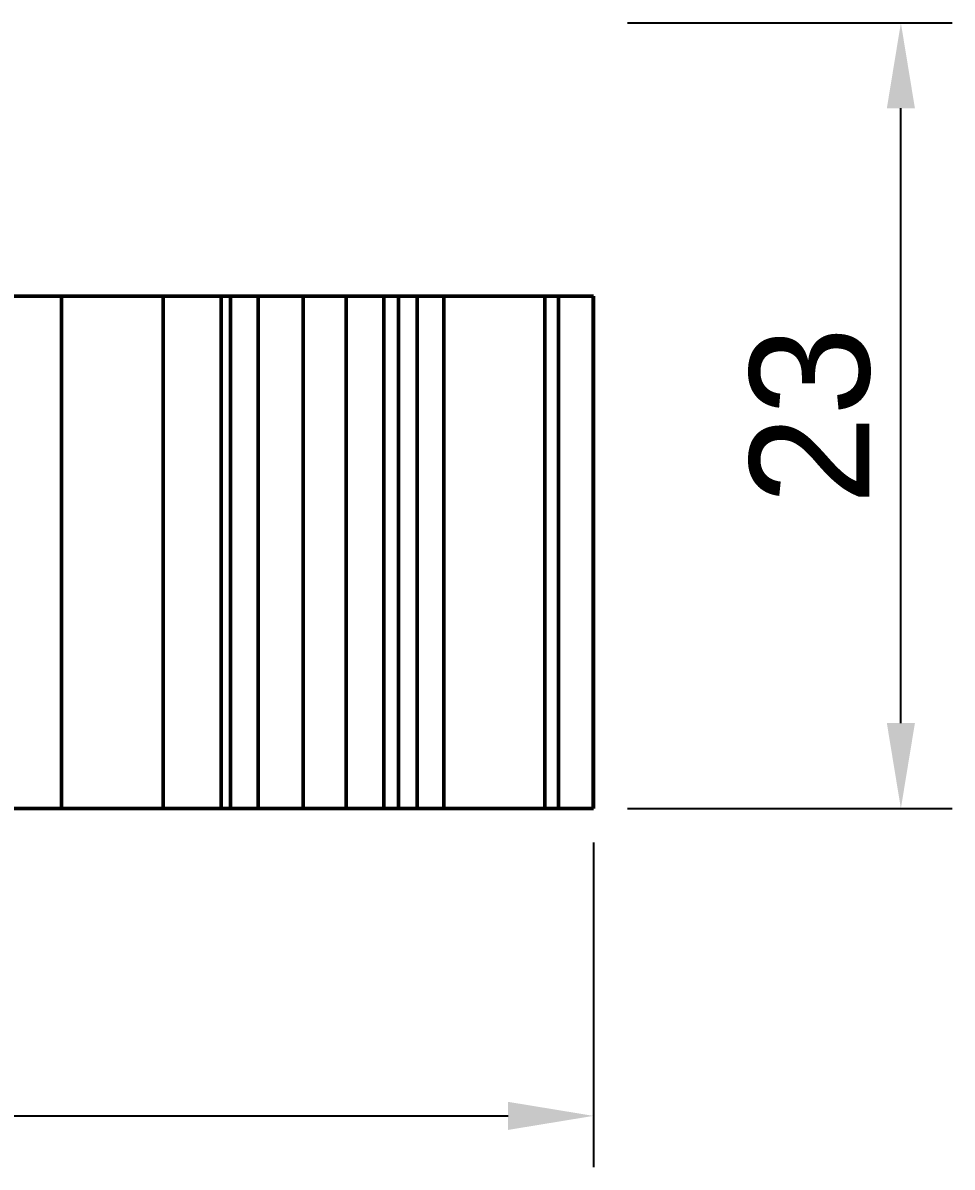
# Model space of a CAD drawing. Header units: millimetres. Extents: x 0 to 297, y 0 to 210.
# Drawn here: x 81.04 to 108.25, y 137.36 to 170.86 of the extents above; entities that cross this region are included whole.
import ezdxf

# ---------------------------------------------------------------- set-up
doc = ezdxf.new("R2010")
doc.units = ezdxf.units.MM
doc.linetypes.add('DASHED', pattern=[1.524, 1.27, -0.254])
for name, color, linetype, lineweight in [('COTAS', 7, 'CONTINUOUS', 25), ('OCULTA', 8, 'DASHED', 25), ('VISIBLE', 7, 'CONTINUOUS', 50)]:
    doc.layers.add(name, color=color, linetype=linetype, lineweight=lineweight)
doc.dimstyles.new('F3D_1000', dxfattribs={"dimtxt": 3.5, "dimasz": 2.5, "dimexe": 1.5, "dimexo": 1, "dimgap": 0.9, "dimtad": 1, "dimdec": 1, "dimdsep": 46, "dimcen": 2.5, "dimazin": 3, "dimtfac": 1, "dimtmove": 0, "dimatfit": 3})

msp = doc.modelspace()

# ---------------------------------------------------------------- linework, layer by layer
at = {"layer": 'OCULTA'}
for p, q in [((80.66838212947467, 162.8636674068393), (81.17649694423297, 162.8636674068393)), ((81.17649694423297, 162.8636674068393), (81.67636438350299, 162.8636674068393)), ((81.67636438350299, 162.8636674068393), (82.16767831782916, 162.8636674068393)), ((82.16767831782916, 147.8636674068393), (82.16767831782916, 162.8636674068393)), ((82.16767831782916, 162.8636674068393), (83.03541418056109, 162.8636674068393)), ((83.03541418056109, 162.8636674068393), (83.25190397243121, 162.8636674068393)), ((83.25190397243121, 162.8636674068393), (83.4913935277901, 162.8636674068393)), ((83.4913935277901, 162.8636674068393), (83.74627157191851, 162.8636674068393)), ((83.74627157191851, 162.8636674068393), (84.01388021449664, 162.8636674068393)), ((84.01388021449664, 162.8636674068393), (84.29269643764117, 162.8636674068393)), ((84.29269643764117, 162.8636674068393), (84.58169790248492, 162.8636674068393)), ((84.58169790248492, 162.8636674068393), (84.88013692836383, 162.8636674068393)), ((84.88013692836383, 162.8636674068393), (85.18742605189898, 162.8636674068393)), ((85.1431622121773, 162.8636674068393), (86.1899208639107, 162.8636674068393)), ((85.56082387904742, 162.8636674068393), (85.1431622121773, 162.8636674068393)), ((85.18742605189898, 162.8636674068393), (85.50309225062945, 162.8636674068393)), ((85.50309225062945, 162.8636674068393), (85.82673307399371, 162.8636674068393)), ((85.96754690150836, 162.8636674068393), (85.56082387904742, 162.8636674068393)), ((85.82673307399371, 162.8636674068393), (86.15800519923785, 162.8636674068393)), ((86.36307950954058, 162.8636674068393), (85.96754690150836, 162.8636674068393)), ((86.15800519923785, 162.8636674068393), (86.49660726527789, 162.8636674068393)), ((86.39456220607379, 162.8636674068393), (86.1899208639107, 162.8636674068393)), ((86.36307950954058, 162.8636674068393), (86.747183284565, 162.8636674068393)), ((86.39456220607379, 162.8636674068393), (86.57906003932574, 162.8636674068393)), ((86.49660726527789, 162.8636674068393), (86.8422646139107, 162.8636674068393)), ((86.74986501674273, 162.8636674068393), (86.57906003932574, 162.8636674068393)), ((87.11961790065386, 162.8636674068393), (86.747183284565, 162.8636674068393)), ((86.90912862758258, 162.8636674068393), (86.74986501674273, 162.8636674068393)), ((86.8422646139107, 147.8636674068393), (86.8422646139107, 162.8636674068393)), ((86.8422646139107, 162.8636674068393), (87.11809965114215, 162.8636674068393)), ((86.90912862758258, 162.8636674068393), (87.05800481776812, 162.8636674068393)), ((87.19722028712847, 162.8636674068393), (87.05800481776812, 162.8636674068393)), ((87.39115377406695, 162.8636674068393), (87.11809965114215, 162.8636674068393)), ((87.11961790065386, 147.8636674068393), (87.11961790065386, 162.8636674068393)), ((87.11961790065386, 162.8636674068393), (88.28529211024859, 162.8636674068393)), ((87.327261409565, 162.8636674068393), (87.19722028712847, 162.8636674068393)), ((87.327261409565, 162.8636674068393), (87.4484715078316, 162.8636674068393)), ((87.39115377406695, 162.8636674068393), (87.66138692836383, 162.8636674068393)), ((87.56110044459918, 162.8636674068393), (87.4484715078316, 162.8636674068393)), ((87.66532751063922, 162.8636674068393), (87.56110044459918, 162.8636674068393)), ((87.92876096706011, 162.8636674068393), (87.66138692836383, 162.8636674068393)), ((87.76128622035601, 162.8636674068393), (87.66532751063922, 162.8636674068393)), ((87.84907575587847, 162.8636674068393), (87.76128622035601, 162.8636674068393)), ((87.84907575587847, 162.8636674068393), (87.92876096706011, 162.8636674068393)), ((88.28529211024859, 162.8636674068393), (88.56002851466754, 162.8636674068393)), ((88.56002851466754, 162.8636674068393), (88.85203214625933, 162.8636674068393)), ((88.85203214625933, 162.8636674068393), (89.15552755336383, 162.8636674068393)), ((89.15552755336383, 162.8636674068393), (89.46846624354937, 162.8636674068393)), ((89.24819036464312, 162.8636674068393), (90.54193159083941, 162.8636674068393)), ((89.52600904445269, 162.8636674068393), (89.24819036464312, 162.8636674068393)), ((89.46846624354937, 162.8636674068393), (89.78965612392047, 162.8636674068393)), ((89.52600904445269, 162.8636674068393), (89.79045530299761, 162.8636674068393)), ((89.78965612392047, 162.8636674068393), (90.1182827566109, 162.8636674068393)), ((90.04136320094683, 162.8636674068393), (89.79045530299761, 162.8636674068393)), ((90.04136320094683, 162.8636674068393), (90.27858396510699, 162.8636674068393)), ((90.1182827566109, 162.8636674068393), (90.45373579005816, 162.8636674068393)), ((90.50196691493609, 162.8636674068393), (90.27858396510699, 162.8636674068393)), ((90.45373579005816, 162.8636674068393), (90.79552503566363, 162.8636674068393)), ((90.50196691493609, 147.8636674068393), (90.50196691493609, 162.8636674068393)), ((90.50196691493609, 162.8636674068393), (91.87114377956011, 162.8636674068393)), ((90.54193159083941, 162.8636674068393), (90.80819173793414, 162.8636674068393)), ((90.79552503566363, 162.8636674068393), (91.14324804286578, 162.8636674068393)), ((90.80819173793414, 162.8636674068393), (91.06085630397418, 162.8636674068393)), ((91.06085630397418, 162.8636674068393), (91.30420919398883, 162.8636674068393)), ((91.14324804286578, 162.8636674068393), (91.4965557668648, 162.8636674068393)), ((91.30420919398883, 162.8636674068393), (91.53963895778277, 162.8636674068393)), ((91.4965557668648, 162.8636674068393), (91.85514112453082, 162.8636674068393)), ((91.76787610988238, 162.8636674068393), (91.53963895778277, 162.8636674068393)), ((91.61118360499957, 162.8636674068393), (93.0470985982857, 162.8636674068393)), ((91.72665449123004, 162.8636674068393), (91.61118360499957, 162.8636674068393)), ((91.82739873866656, 162.8636674068393), (91.72665449123004, 162.8636674068393)), ((91.98934980373004, 162.8636674068393), (91.76787610988238, 162.8636674068393)), ((91.91335531215289, 162.8636674068393), (91.82739873866656, 162.8636674068393)), ((91.85514112453082, 162.8636674068393), (92.2187294576607, 162.8636674068393)), ((91.87114377956011, 162.8636674068393), (92.1818699453316, 162.8636674068393)), ((91.98447462062457, 162.8636674068393), (91.91335531215289, 162.8636674068393)), ((92.04070898036578, 162.8636674068393), (91.98447462062457, 162.8636674068393)), ((91.98934980373004, 162.8636674068393), (92.20433469752886, 162.8636674068393)), ((92.04070898036578, 147.8636674068393), (92.04070898036578, 162.8636674068393)), ((92.04070898036578, 162.8636674068393), (93.50246473292925, 162.8636674068393)), ((92.1818699453316, 162.8636674068393), (92.50272985438922, 162.8636674068393)), ((92.41301008205035, 162.8636674068393), (92.20433469752886, 162.8636674068393)), ((92.2187294576607, 162.8636674068393), (92.58706708888629, 162.8636674068393)), ((92.41301008205035, 162.8636674068393), (92.61548658351519, 162.8636674068393)), ((92.50272985438922, 162.8636674068393), (92.83025403956988, 162.8636674068393)), ((92.58706708888629, 147.8636674068393), (92.58706708888629, 162.8636674068393)), ((92.78680082301715, 162.8636674068393), (92.58706708888629, 162.8636674068393)), ((92.81183095912554, 162.8636674068393), (92.61548658351519, 162.8636674068393)), ((92.98293729762652, 162.8636674068393), (92.78680082301715, 162.8636674068393)), ((93.00208135585406, 162.8636674068393), (92.81183095912554, 162.8636674068393)), ((92.83025403956988, 162.8636674068393), (93.16317220668414, 162.8636674068393)), ((92.98293729762652, 162.8636674068393), (93.17545171718218, 162.8636674068393)), ((93.00208135585406, 162.8636674068393), (93.18624540309527, 162.8636674068393)), ((93.0470985982857, 162.8636674068393), (93.35340734462359, 162.8636674068393)), ((93.16317220668414, 162.8636674068393), (93.50071569423297, 162.8636674068393)), ((93.36431547145465, 162.8636674068393), (93.17545171718218, 162.8636674068393)), ((93.36431547145465, 162.8636674068393), (93.18624540309527, 162.8636674068393)), ((93.35340734462359, 162.8636674068393), (93.65376707057574, 162.8636674068393)), ((93.50071569423297, 162.8636674068393), (93.84234472255328, 162.8636674068393)), ((93.50246473292925, 162.8636674068393), (93.82400747279742, 162.8636674068393)), ((93.94995161037066, 162.8636674068393), (93.65376707057574, 162.8636674068393)), ((93.82400747279742, 162.8636674068393), (94.14773221950152, 162.8636674068393)), ((93.84234472255328, 162.8636674068393), (94.18763395289996, 162.8636674068393)), ((93.94995161037066, 162.8636674068393), (94.24247785548785, 162.8636674068393)), ((94.14773221950152, 162.8636674068393), (94.4727520559273, 162.8636674068393)), ((94.18763395289996, 162.8636674068393), (94.5362343404732, 162.8636674068393)), ((94.24247785548785, 162.8636674068393), (94.53158231715777, 162.8636674068393)), ((94.4727520559273, 162.8636674068393), (94.79867597560504, 162.8636674068393)), ((94.8173737142525, 162.8636674068393), (94.53158231715777, 162.8636674068393)), ((94.5362343404732, 162.8636674068393), (94.88784452418902, 162.8636674068393)), ((95.12522741298297, 162.8636674068393), (94.79867597560504, 162.8636674068393)), ((94.8173737142525, 162.8636674068393), (95.09988637904742, 162.8636674068393)), ((94.88784452418902, 162.8636674068393), (95.24219366054156, 162.8636674068393)), ((95.3791184041939, 162.8636674068393), (95.09988637904742, 162.8636674068393)), ((95.12522741298297, 162.8636674068393), (95.45218130092242, 162.8636674068393)), ((95.59904333095172, 162.8636674068393), (95.24219366054156, 162.8636674068393)), ((95.3791184041939, 162.8636674068393), (95.65503927211383, 162.8636674068393)), ((95.45218130092242, 162.8636674068393), (95.77933355311968, 162.8636674068393)), ((95.59904333095172, 162.8636674068393), (95.95816274623492, 162.8636674068393)), ((95.65503927211383, 162.8636674068393), (95.92759557704547, 162.8636674068393)), ((95.77933355311968, 162.8636674068393), (96.10650297145465, 162.8636674068393)), ((95.92759557704547, 162.8636674068393), (96.19672246913531, 162.8636674068393)), ((95.95816274623492, 162.8636674068393), (96.31934209804156, 162.8636674068393)), ((96.10650297145465, 162.8636674068393), (96.43351407985308, 162.8636674068393)), ((96.46234365443804, 162.8636674068393), (96.19672246913531, 162.8636674068393)), ((96.31934209804156, 147.8636674068393), (96.31934209804156, 162.8636674068393)), ((96.31934209804156, 162.8636674068393), (96.42678876857379, 162.8636674068393)), ((96.53012128810504, 162.8636674068393), (96.42678876857379, 162.8636674068393)), ((96.43351407985308, 162.8636674068393), (96.76020093898394, 162.8636674068393)), ((96.46234365443804, 162.8636674068393), (96.72437139491656, 162.8636674068393)), ((96.62931867580035, 162.8636674068393), (96.53012128810504, 162.8636674068393)), ((96.72437139491656, 162.8636674068393), (96.62931867580035, 162.8636674068393)), ((96.76020093898394, 162.8636674068393), (97.08640142421343, 162.8636674068393)), ((97.41195913295367, 162.8636674068393), (97.08640142421343, 162.8636674068393)), ((97.41195913295367, 162.8636674068393), (97.73671766261675, 162.8636674068393)), ((97.73671766261675, 147.8636674068393), (97.73671766261675, 162.8636674068393)), ((97.74317785243609, 162.8636674068393), (97.73671766261675, 162.8636674068393)), ((97.74533124904254, 162.8636674068393), (97.74317785243609, 162.8636674068393)), ((80.66838212947467, 147.8636674068393), (81.17649694423297, 147.8636674068393)), ((81.17649694423297, 147.8636674068393), (81.67636438350299, 147.8636674068393)), ((81.67636438350299, 147.8636674068393), (82.16767831782916, 147.8636674068393)), ((82.16767831782916, 147.8636674068393), (83.03541418056109, 147.8636674068393)), ((83.03541418056109, 147.8636674068393), (83.25190397243121, 147.8636674068393)), ((83.25190397243121, 147.8636674068393), (83.4913935277901, 147.8636674068393)), ((83.4913935277901, 147.8636674068393), (83.74627157191851, 147.8636674068393)), ((83.74627157191851, 147.8636674068393), (84.01388021449664, 147.8636674068393)), ((84.01388021449664, 147.8636674068393), (84.29269643764117, 147.8636674068393)), ((84.29269643764117, 147.8636674068393), (84.58169790248492, 147.8636674068393)), ((84.58169790248492, 147.8636674068393), (84.88013692836383, 147.8636674068393)), ((84.88013692836383, 147.8636674068393), (85.18742605189898, 147.8636674068393)), ((85.1431622121773, 147.8636674068393), (86.1899208639107, 147.8636674068393)), ((85.56082387904742, 147.8636674068393), (85.1431622121773, 147.8636674068393)), ((85.18742605189898, 147.8636674068393), (85.50309225062945, 147.8636674068393)), ((85.50309225062945, 147.8636674068393), (85.82673307399371, 147.8636674068393)), ((85.96754690150836, 147.8636674068393), (85.56082387904742, 147.8636674068393)), ((85.82673307399371, 147.8636674068393), (86.15800519923785, 147.8636674068393)), ((86.36307950954058, 147.8636674068393), (85.96754690150836, 147.8636674068393)), ((86.15800519923785, 147.8636674068393), (86.49660726527789, 147.8636674068393)), ((86.39456220607379, 147.8636674068393), (86.1899208639107, 147.8636674068393)), ((86.36307950954058, 147.8636674068393), (86.747183284565, 147.8636674068393)), ((86.39456220607379, 147.8636674068393), (86.57906003932574, 147.8636674068393)), ((86.49660726527789, 147.8636674068393), (86.8422646139107, 147.8636674068393)), ((86.74986501674273, 147.8636674068393), (86.57906003932574, 147.8636674068393)), ((87.11961790065386, 147.8636674068393), (86.747183284565, 147.8636674068393)), ((86.90912862758258, 147.8636674068393), (86.74986501674273, 147.8636674068393)), ((86.8422646139107, 147.8636674068393), (87.11809965114215, 147.8636674068393)), ((86.90912862758258, 147.8636674068393), (87.05800481776812, 147.8636674068393)), ((87.19722028712847, 147.8636674068393), (87.05800481776812, 147.8636674068393)), ((87.39115377406695, 147.8636674068393), (87.11809965114215, 147.8636674068393)), ((87.11961790065386, 147.8636674068393), (88.28529211024859, 147.8636674068393)), ((87.327261409565, 147.8636674068393), (87.19722028712847, 147.8636674068393)), ((87.327261409565, 147.8636674068393), (87.4484715078316, 147.8636674068393)), ((87.39115377406695, 147.8636674068393), (87.66138692836383, 147.8636674068393)), ((87.56110044459918, 147.8636674068393), (87.4484715078316, 147.8636674068393)), ((87.66532751063922, 147.8636674068393), (87.56110044459918, 147.8636674068393)), ((87.92876096706011, 147.8636674068393), (87.66138692836383, 147.8636674068393)), ((87.76128622035601, 147.8636674068393), (87.66532751063922, 147.8636674068393)), ((87.84907575587847, 147.8636674068393), (87.76128622035601, 147.8636674068393)), ((87.84907575587847, 147.8636674068393), (87.92876096706011, 147.8636674068393)), ((88.28529211024859, 147.8636674068393), (88.56002851466754, 147.8636674068393)), ((88.56002851466754, 147.8636674068393), (88.85203214625933, 147.8636674068393)), ((88.85203214625933, 147.8636674068393), (89.15552755336383, 147.8636674068393)), ((89.15552755336383, 147.8636674068393), (89.46846624354937, 147.8636674068393)), ((89.24819036464312, 147.8636674068393), (90.54193159083941, 147.8636674068393)), ((89.52600904445269, 147.8636674068393), (89.24819036464312, 147.8636674068393)), ((89.46846624354937, 147.8636674068393), (89.78965612392047, 147.8636674068393)), ((89.52600904445269, 147.8636674068393), (89.79045530299761, 147.8636674068393)), ((89.78965612392047, 147.8636674068393), (90.1182827566109, 147.8636674068393)), ((90.04136320094683, 147.8636674068393), (89.79045530299761, 147.8636674068393)), ((90.04136320094683, 147.8636674068393), (90.27858396510699, 147.8636674068393)), ((90.1182827566109, 147.8636674068393), (90.45373579005816, 147.8636674068393)), ((90.50196691493609, 147.8636674068393), (90.27858396510699, 147.8636674068393)), ((90.45373579005816, 147.8636674068393), (90.79552503566363, 147.8636674068393)), ((90.50196691493609, 147.8636674068393), (91.87114377956011, 147.8636674068393)), ((90.54193159083941, 147.8636674068393), (90.80819173793414, 147.8636674068393)), ((90.79552503566363, 147.8636674068393), (91.14324804286578, 147.8636674068393)), ((90.80819173793414, 147.8636674068393), (91.06085630397418, 147.8636674068393)), ((91.06085630397418, 147.8636674068393), (91.30420919398883, 147.8636674068393)), ((91.14324804286578, 147.8636674068393), (91.4965557668648, 147.8636674068393)), ((91.30420919398883, 147.8636674068393), (91.53963895778277, 147.8636674068393)), ((91.4965557668648, 147.8636674068393), (91.85514112453082, 147.8636674068393)), ((91.76787610988238, 147.8636674068393), (91.53963895778277, 147.8636674068393)), ((91.61118360499957, 147.8636674068393), (93.0470985982857, 147.8636674068393)), ((91.72665449123004, 147.8636674068393), (91.61118360499957, 147.8636674068393)), ((91.82739873866656, 147.8636674068393), (91.72665449123004, 147.8636674068393)), ((91.98934980373004, 147.8636674068393), (91.76787610988238, 147.8636674068393)), ((91.91335531215289, 147.8636674068393), (91.82739873866656, 147.8636674068393)), ((91.85514112453082, 147.8636674068393), (92.2187294576607, 147.8636674068393)), ((91.87114377956011, 147.8636674068393), (92.1818699453316, 147.8636674068393)), ((91.98447462062457, 147.8636674068393), (91.91335531215289, 147.8636674068393)), ((92.04070898036578, 147.8636674068393), (91.98447462062457, 147.8636674068393)), ((91.98934980373004, 147.8636674068393), (92.20433469752886, 147.8636674068393)), ((92.04070898036578, 147.8636674068393), (93.50246473292925, 147.8636674068393)), ((92.1818699453316, 147.8636674068393), (92.50272985438922, 147.8636674068393)), ((92.41301008205035, 147.8636674068393), (92.20433469752886, 147.8636674068393)), ((92.2187294576607, 147.8636674068393), (92.58706708888629, 147.8636674068393)), ((92.41301008205035, 147.8636674068393), (92.61548658351519, 147.8636674068393)), ((92.50272985438922, 147.8636674068393), (92.83025403956988, 147.8636674068393)), ((92.78680082301715, 147.8636674068393), (92.58706708888629, 147.8636674068393)), ((92.81183095912554, 147.8636674068393), (92.61548658351519, 147.8636674068393)), ((92.98293729762652, 147.8636674068393), (92.78680082301715, 147.8636674068393)), ((93.00208135585406, 147.8636674068393), (92.81183095912554, 147.8636674068393)), ((92.83025403956988, 147.8636674068393), (93.16317220668414, 147.8636674068393)), ((92.98293729762652, 147.8636674068393), (93.17545171718218, 147.8636674068393)), ((93.00208135585406, 147.8636674068393), (93.18624540309527, 147.8636674068393)), ((93.0470985982857, 147.8636674068393), (93.35340734462359, 147.8636674068393)), ((93.16317220668414, 147.8636674068393), (93.50071569423297, 147.8636674068393)), ((93.36431547145465, 147.8636674068393), (93.17545171718218, 147.8636674068393)), ((93.36431547145465, 147.8636674068393), (93.18624540309527, 147.8636674068393)), ((93.35340734462359, 147.8636674068393), (93.65376707057574, 147.8636674068393)), ((93.50071569423297, 147.8636674068393), (93.84234472255328, 147.8636674068393)), ((93.50246473292925, 147.8636674068393), (93.82400747279742, 147.8636674068393)), ((93.94995161037066, 147.8636674068393), (93.65376707057574, 147.8636674068393)), ((93.82400747279742, 147.8636674068393), (94.14773221950152, 147.8636674068393)), ((93.84234472255328, 147.8636674068393), (94.18763395289996, 147.8636674068393)), ((93.94995161037066, 147.8636674068393), (94.24247785548785, 147.8636674068393)), ((94.14773221950152, 147.8636674068393), (94.4727520559273, 147.8636674068393)), ((94.18763395289996, 147.8636674068393), (94.5362343404732, 147.8636674068393)), ((94.24247785548785, 147.8636674068393), (94.53158231715777, 147.8636674068393)), ((94.4727520559273, 147.8636674068393), (94.79867597560504, 147.8636674068393)), ((94.8173737142525, 147.8636674068393), (94.53158231715777, 147.8636674068393)), ((94.5362343404732, 147.8636674068393), (94.88784452418902, 147.8636674068393)), ((95.12522741298297, 147.8636674068393), (94.79867597560504, 147.8636674068393)), ((94.8173737142525, 147.8636674068393), (95.09988637904742, 147.8636674068393)), ((94.88784452418902, 147.8636674068393), (95.24219366054156, 147.8636674068393)), ((95.3791184041939, 147.8636674068393), (95.09988637904742, 147.8636674068393)), ((95.12522741298297, 147.8636674068393), (95.45218130092242, 147.8636674068393)), ((95.59904333095172, 147.8636674068393), (95.24219366054156, 147.8636674068393)), ((95.3791184041939, 147.8636674068393), (95.65503927211383, 147.8636674068393)), ((95.45218130092242, 147.8636674068393), (95.77933355311968, 147.8636674068393)), ((95.59904333095172, 147.8636674068393), (95.95816274623492, 147.8636674068393)), ((95.65503927211383, 147.8636674068393), (95.92759557704547, 147.8636674068393)), ((95.77933355311968, 147.8636674068393), (96.10650297145465, 147.8636674068393)), ((95.92759557704547, 147.8636674068393), (96.19672246913531, 147.8636674068393)), ((95.95816274623492, 147.8636674068393), (96.31934209804156, 147.8636674068393)), ((96.10650297145465, 147.8636674068393), (96.43351407985308, 147.8636674068393)), ((96.46234365443804, 147.8636674068393), (96.19672246913531, 147.8636674068393)), ((96.31934209804156, 147.8636674068393), (96.42678876857379, 147.8636674068393)), ((96.53012128810504, 147.8636674068393), (96.42678876857379, 147.8636674068393)), ((96.43351407985308, 147.8636674068393), (96.76020093898394, 147.8636674068393)), ((96.46234365443804, 147.8636674068393), (96.72437139491656, 147.8636674068393)), ((96.62931867580035, 147.8636674068393), (96.53012128810504, 147.8636674068393)), ((96.72437139491656, 147.8636674068393), (96.62931867580035, 147.8636674068393)), ((96.76020093898394, 147.8636674068393), (97.08640142421343, 147.8636674068393)), ((97.41195913295367, 147.8636674068393), (97.08640142421343, 147.8636674068393)), ((97.41195913295367, 147.8636674068393), (97.73671766261675, 147.8636674068393)), ((97.74317785243609, 147.8636674068393), (97.73671766261675, 147.8636674068393)), ((97.74533124904254, 147.8636674068393), (97.74317785243609, 147.8636674068393))]:
    msp.add_line(p, q, dxfattribs=at)
at = {"layer": 'VISIBLE'}
for p, q in [((80.66838212947467, 162.8636674068393), (81.17649694423297, 162.8636674068393)), ((80.74539124904254, 162.8636674068393), (97.74532977612523, 162.8636674068393)), ((81.17649694423297, 162.8636674068393), (81.67636438350299, 162.8636674068393)), ((81.67636438350299, 162.8636674068393), (82.16767831782916, 162.8636674068393)), ((82.16767831782916, 147.8636674068393), (82.16767831782916, 162.8636674068393)), ((82.16767831782916, 162.8636674068393), (83.03541418056109, 162.8636674068393)), ((83.03541418056109, 162.8636674068393), (83.25190397243121, 162.8636674068393)), ((83.25190397243121, 162.8636674068393), (83.4913935277901, 162.8636674068393)), ((83.4913935277901, 162.8636674068393), (83.74627157191851, 162.8636674068393)), ((83.74627157191851, 162.8636674068393), (84.01388021449664, 162.8636674068393)), ((84.01388021449664, 162.8636674068393), (84.29269643764117, 162.8636674068393)), ((84.29269643764117, 162.8636674068393), (84.58169790248492, 162.8636674068393)), ((84.58169790248492, 162.8636674068393), (84.88013692836383, 162.8636674068393)), ((85.18742605189898, 162.8636674068393), (84.88013692836383, 162.8636674068393)), ((85.1431622121773, 147.8636674068393), (85.1431622121773, 162.8636674068393)), ((85.1431622121773, 162.8636674068393), (85.56082387904742, 162.8636674068393)), ((85.1431622121773, 147.8636674068393), (85.1431622121773, 162.8636674068393)), ((85.1431622121773, 162.8636674068393), (86.1899208639107, 162.8636674068393)), ((85.18742605189898, 162.8636674068393), (85.50309225062945, 162.8636674068393)), ((85.50309225062945, 162.8636674068393), (85.82673307399371, 162.8636674068393)), ((85.56082387904742, 162.8636674068393), (85.96754690150836, 162.8636674068393)), ((85.82673307399371, 162.8636674068393), (86.15800519923785, 162.8636674068393)), ((85.96754690150836, 162.8636674068393), (86.36307950954058, 162.8636674068393)), ((86.15800519923785, 162.8636674068393), (86.49660726527789, 162.8636674068393)), ((86.1899208639107, 162.8636674068393), (86.39456220607379, 162.8636674068393)), ((86.36307950954058, 162.8636674068393), (86.747183284565, 162.8636674068393)), ((86.39456220607379, 162.8636674068393), (86.57906003932574, 162.8636674068393)), ((86.49660726527789, 162.8636674068393), (86.8422646139107, 162.8636674068393)), ((86.57906003932574, 162.8636674068393), (86.74986501674273, 162.8636674068393)), ((86.747183284565, 162.8636674068393), (87.11961790065386, 162.8636674068393)), ((86.74986501674273, 162.8636674068393), (86.90912862758258, 162.8636674068393)), ((86.8422646139107, 147.8636674068393), (86.8422646139107, 162.8636674068393)), ((86.8422646139107, 162.8636674068393), (87.11809965114215, 162.8636674068393)), ((86.90912862758258, 162.8636674068393), (87.05800481776812, 162.8636674068393)), ((87.05800481776812, 162.8636674068393), (87.19722028712847, 162.8636674068393)), ((87.11809965114215, 162.8636674068393), (87.39115377406695, 162.8636674068393)), ((87.11961790065386, 147.8636674068393), (87.11961790065386, 162.8636674068393)), ((88.28529211024859, 162.8636674068393), (87.11961790065386, 162.8636674068393)), ((87.19722028712847, 162.8636674068393), (87.327261409565, 162.8636674068393)), ((87.327261409565, 162.8636674068393), (87.4484715078316, 162.8636674068393)), ((87.39115377406695, 162.8636674068393), (87.66138692836383, 162.8636674068393)), ((87.4484715078316, 162.8636674068393), (87.56110044459918, 162.8636674068393)), ((87.56110044459918, 162.8636674068393), (87.66532751063922, 162.8636674068393)), ((87.66138692836383, 162.8636674068393), (87.92876096706011, 162.8636674068393)), ((87.66532751063922, 162.8636674068393), (87.76128622035601, 162.8636674068393)), ((87.76128622035601, 162.8636674068393), (87.84907575587847, 162.8636674068393)), ((87.84907575587847, 162.8636674068393), (87.92876096706011, 162.8636674068393)), ((87.92876096706011, 147.8636674068393), (87.92876096706011, 162.8636674068393)), ((87.92876096706011, 147.8636674068393), (87.92876096706011, 162.8636674068393)), ((88.28529211024859, 162.8636674068393), (88.56002851466754, 162.8636674068393)), ((88.56002851466754, 162.8636674068393), (88.85203214625933, 162.8636674068393)), ((88.85203214625933, 162.8636674068393), (89.15552755336383, 162.8636674068393)), ((89.15552755336383, 162.8636674068393), (89.46846624354937, 162.8636674068393)), ((89.24819036464312, 147.8636674068393), (89.24819036464312, 162.8636674068393)), ((89.24819036464312, 162.8636674068393), (89.52600904445269, 162.8636674068393)), ((89.24819036464312, 147.8636674068393), (89.24819036464312, 162.8636674068393)), ((89.24819036464312, 162.8636674068393), (90.54193159083941, 162.8636674068393)), ((89.46846624354937, 162.8636674068393), (89.78965612392047, 162.8636674068393)), ((89.52600904445269, 162.8636674068393), (89.79045530299761, 162.8636674068393)), ((89.78965612392047, 162.8636674068393), (90.1182827566109, 162.8636674068393)), ((89.79045530299761, 162.8636674068393), (90.04136320094683, 162.8636674068393)), ((90.04136320094683, 162.8636674068393), (90.27858396510699, 162.8636674068393)), ((90.1182827566109, 162.8636674068393), (90.45373579005816, 162.8636674068393)), ((90.27858396510699, 162.8636674068393), (90.50196691493609, 162.8636674068393)), ((90.45373579005816, 162.8636674068393), (90.79552503566363, 162.8636674068393)), ((90.50196691493609, 147.8636674068393), (90.50196691493609, 162.8636674068393)), ((90.50196691493609, 162.8636674068393), (91.87114377956011, 162.8636674068393)), ((90.54193159083941, 162.8636674068393), (90.80819173793414, 162.8636674068393)), ((90.79552503566363, 162.8636674068393), (91.14324804286578, 162.8636674068393)), ((90.80819173793414, 162.8636674068393), (91.06085630397418, 162.8636674068393)), ((91.06085630397418, 162.8636674068393), (91.30420919398883, 162.8636674068393)), ((91.14324804286578, 162.8636674068393), (91.4965557668648, 162.8636674068393)), ((91.30420919398883, 162.8636674068393), (91.53963895778277, 162.8636674068393)), ((91.4965557668648, 162.8636674068393), (91.85514112453082, 162.8636674068393)), ((91.53963895778277, 162.8636674068393), (91.76787610988238, 162.8636674068393)), ((91.61118360499957, 147.8636674068393), (91.61118360499957, 162.8636674068393)), ((91.61118360499957, 162.8636674068393), (91.72665449123004, 162.8636674068393)), ((91.61118360499957, 147.8636674068393), (91.61118360499957, 162.8636674068393)), ((91.61118360499957, 162.8636674068393), (93.0470985982857, 162.8636674068393)), ((91.72665449123004, 162.8636674068393), (91.82739873866656, 162.8636674068393)), ((91.76787610988238, 162.8636674068393), (91.98934980373004, 162.8636674068393)), ((91.82739873866656, 162.8636674068393), (91.91335531215289, 162.8636674068393)), ((91.85514112453082, 162.8636674068393), (92.2187294576607, 162.8636674068393)), ((91.87114377956011, 162.8636674068393), (92.1818699453316, 162.8636674068393)), ((91.91335531215289, 162.8636674068393), (91.98447462062457, 162.8636674068393)), ((91.98447462062457, 162.8636674068393), (92.04070898036578, 162.8636674068393)), ((91.98934980373004, 162.8636674068393), (92.20433469752886, 162.8636674068393)), ((92.04070898036578, 147.8636674068393), (92.04070898036578, 162.8636674068393)), ((92.04070898036578, 162.8636674068393), (93.50246473292925, 162.8636674068393)), ((92.1818699453316, 162.8636674068393), (92.50272985438922, 162.8636674068393)), ((92.20433469752886, 162.8636674068393), (92.41301008205035, 162.8636674068393)), ((92.2187294576607, 162.8636674068393), (92.58706708888629, 162.8636674068393)), ((92.41301008205035, 162.8636674068393), (92.61548658351519, 162.8636674068393)), ((92.50272985438922, 162.8636674068393), (92.83025403956988, 162.8636674068393)), ((92.58706708888629, 147.8636674068393), (92.58706708888629, 162.8636674068393)), ((92.58706708888629, 162.8636674068393), (92.78680082301715, 162.8636674068393)), ((92.61548658351519, 162.8636674068393), (92.81183095912554, 162.8636674068393)), ((92.78680082301715, 162.8636674068393), (92.98293729762652, 162.8636674068393)), ((92.81183095912554, 162.8636674068393), (93.00208135585406, 162.8636674068393)), ((92.83025403956988, 162.8636674068393), (93.16317220668414, 162.8636674068393)), ((92.98293729762652, 162.8636674068393), (93.17545171718218, 162.8636674068393)), ((93.00208135585406, 162.8636674068393), (93.18624540309527, 162.8636674068393)), ((93.0470985982857, 162.8636674068393), (93.35340734462359, 162.8636674068393)), ((93.16317220668414, 162.8636674068393), (93.50071569423297, 162.8636674068393)), ((93.17545171718218, 162.8636674068393), (93.36431547145465, 162.8636674068393)), ((93.18624540309527, 162.8636674068393), (93.36431547145465, 162.8636674068393)), ((93.35340734462359, 162.8636674068393), (93.65376707057574, 162.8636674068393)), ((93.36431547145465, 147.8636674068393), (93.36431547145465, 162.8636674068393)), ((93.36431547145465, 147.8636674068393), (93.36431547145465, 162.8636674068393)), ((93.50071569423297, 162.8636674068393), (93.84234472255328, 162.8636674068393)), ((93.50246473292925, 162.8636674068393), (93.82400747279742, 162.8636674068393)), ((93.65376707057574, 162.8636674068393), (93.94995161037066, 162.8636674068393)), ((93.82400747279742, 162.8636674068393), (94.14773221950152, 162.8636674068393)), ((93.84234472255328, 162.8636674068393), (94.18763395289996, 162.8636674068393)), ((93.94995161037066, 162.8636674068393), (94.24247785548785, 162.8636674068393)), ((94.14773221950152, 162.8636674068393), (94.4727520559273, 162.8636674068393)), ((94.18763395289996, 162.8636674068393), (94.5362343404732, 162.8636674068393)), ((94.24247785548785, 162.8636674068393), (94.53158231715777, 162.8636674068393)), ((94.4727520559273, 162.8636674068393), (94.79867597560504, 162.8636674068393)), ((94.53158231715777, 162.8636674068393), (94.8173737142525, 162.8636674068393)), ((94.5362343404732, 162.8636674068393), (94.88784452418902, 162.8636674068393)), ((94.79867597560504, 162.8636674068393), (95.12522741298297, 162.8636674068393)), ((94.8173737142525, 162.8636674068393), (95.09988637904742, 162.8636674068393)), ((94.88784452418902, 162.8636674068393), (95.24219366054156, 162.8636674068393)), ((95.09988637904742, 162.8636674068393), (95.3791184041939, 162.8636674068393)), ((95.12522741298297, 162.8636674068393), (95.45218130092242, 162.8636674068393)), ((95.24219366054156, 162.8636674068393), (95.59904333095172, 162.8636674068393)), ((95.3791184041939, 162.8636674068393), (95.65503927211383, 162.8636674068393)), ((95.45218130092242, 162.8636674068393), (95.77933355311968, 162.8636674068393)), ((95.59904333095172, 162.8636674068393), (95.95816274623492, 162.8636674068393)), ((95.65503927211383, 162.8636674068393), (95.92759557704547, 162.8636674068393)), ((95.77933355311968, 162.8636674068393), (96.10650297145465, 162.8636674068393)), ((95.92759557704547, 162.8636674068393), (96.19672246913531, 162.8636674068393)), ((95.95816274623492, 162.8636674068393), (96.31934209804156, 162.8636674068393)), ((96.10650297145465, 162.8636674068393), (96.43351407985308, 162.8636674068393)), ((96.19672246913531, 162.8636674068393), (96.46234365443804, 162.8636674068393)), ((96.31934209804156, 147.8636674068393), (96.31934209804156, 162.8636674068393)), ((96.31934209804156, 162.8636674068393), (96.42678876857379, 162.8636674068393)), ((96.42678876857379, 162.8636674068393), (96.53012128810504, 162.8636674068393)), ((96.43351407985308, 162.8636674068393), (96.76020093898394, 162.8636674068393)), ((96.46234365443804, 162.8636674068393), (96.72437139491656, 162.8636674068393)), ((96.53012128810504, 162.8636674068393), (96.62931867580035, 162.8636674068393)), ((96.62931867580035, 162.8636674068393), (96.72437139491656, 162.8636674068393)), ((96.72437139491656, 147.8636674068393), (96.72437139491656, 162.8636674068393)), ((96.72437139491656, 147.8636674068393), (96.72437139491656, 162.8636674068393)), ((96.76020093898394, 162.8636674068393), (97.08640142421343, 162.8636674068393)), ((97.08640142421343, 162.8636674068393), (97.41195913295367, 162.8636674068393)), ((97.41195913295367, 162.8636674068393), (97.73671766261675, 162.8636674068393)), ((97.73671766261675, 147.8636674068393), (97.73671766261675, 162.8636674068393)), ((97.73671766261675, 162.8636674068393), (97.74317785243609, 162.8636674068393)), ((97.74317785243609, 162.8636674068393), (97.74533124904254, 162.8636674068393)), ((97.74532977612523, 162.8636674068393), (97.7453311800711, 162.86366733786787)), ((97.7453311800711, 162.86366733786787), (97.74533124904254, 162.86366593392205)), ((97.74533124904254, 162.86366593392205), (97.74533124904254, 147.86366887975657)), ((97.74532977612523, 147.8636674068393), (37.74533272195985, 147.8636674068393)), ((80.66838212947467, 147.8636674068393), (81.17649694423297, 147.8636674068393)), ((81.17649694423297, 147.8636674068393), (81.67636438350299, 147.8636674068393)), ((81.67636438350299, 147.8636674068393), (82.16767831782916, 147.8636674068393)), ((82.16767831782916, 147.8636674068393), (83.03541418056109, 147.8636674068393)), ((83.03541418056109, 147.8636674068393), (83.25190397243121, 147.8636674068393)), ((83.25190397243121, 147.8636674068393), (83.4913935277901, 147.8636674068393)), ((83.4913935277901, 147.8636674068393), (83.74627157191851, 147.8636674068393)), ((83.74627157191851, 147.8636674068393), (84.01388021449664, 147.8636674068393)), ((84.01388021449664, 147.8636674068393), (84.29269643764117, 147.8636674068393)), ((84.29269643764117, 147.8636674068393), (84.58169790248492, 147.8636674068393)), ((84.58169790248492, 147.8636674068393), (84.88013692836383, 147.8636674068393)), ((85.18742605189898, 147.8636674068393), (84.88013692836383, 147.8636674068393)), ((85.1431622121773, 147.8636674068393), (85.56082387904742, 147.8636674068393)), ((85.1431622121773, 147.8636674068393), (86.1899208639107, 147.8636674068393)), ((85.18742605189898, 147.8636674068393), (85.50309225062945, 147.8636674068393)), ((85.50309225062945, 147.8636674068393), (85.82673307399371, 147.8636674068393)), ((85.56082387904742, 147.8636674068393), (85.96754690150836, 147.8636674068393)), ((85.82673307399371, 147.8636674068393), (86.15800519923785, 147.8636674068393)), ((85.96754690150836, 147.8636674068393), (86.36307950954058, 147.8636674068393)), ((86.15800519923785, 147.8636674068393), (86.49660726527789, 147.8636674068393)), ((86.1899208639107, 147.8636674068393), (86.39456220607379, 147.8636674068393)), ((86.36307950954058, 147.8636674068393), (86.747183284565, 147.8636674068393)), ((86.39456220607379, 147.8636674068393), (86.57906003932574, 147.8636674068393)), ((86.49660726527789, 147.8636674068393), (86.8422646139107, 147.8636674068393)), ((86.57906003932574, 147.8636674068393), (86.74986501674273, 147.8636674068393)), ((86.747183284565, 147.8636674068393), (87.11961790065386, 147.8636674068393)), ((86.74986501674273, 147.8636674068393), (86.90912862758258, 147.8636674068393)), ((86.8422646139107, 147.8636674068393), (87.11809965114215, 147.8636674068393)), ((86.90912862758258, 147.8636674068393), (87.05800481776812, 147.8636674068393)), ((87.05800481776812, 147.8636674068393), (87.19722028712847, 147.8636674068393)), ((87.11809965114215, 147.8636674068393), (87.39115377406695, 147.8636674068393)), ((88.28529211024859, 147.8636674068393), (87.11961790065386, 147.8636674068393)), ((87.19722028712847, 147.8636674068393), (87.327261409565, 147.8636674068393)), ((87.327261409565, 147.8636674068393), (87.4484715078316, 147.8636674068393)), ((87.39115377406695, 147.8636674068393), (87.66138692836383, 147.8636674068393)), ((87.4484715078316, 147.8636674068393), (87.56110044459918, 147.8636674068393)), ((87.56110044459918, 147.8636674068393), (87.66532751063922, 147.8636674068393)), ((87.66138692836383, 147.8636674068393), (87.92876096706011, 147.8636674068393)), ((87.66532751063922, 147.8636674068393), (87.76128622035601, 147.8636674068393)), ((87.76128622035601, 147.8636674068393), (87.84907575587847, 147.8636674068393)), ((87.84907575587847, 147.8636674068393), (87.92876096706011, 147.8636674068393)), ((88.28529211024859, 147.8636674068393), (88.56002851466754, 147.8636674068393)), ((88.56002851466754, 147.8636674068393), (88.85203214625933, 147.8636674068393)), ((88.85203214625933, 147.8636674068393), (89.15552755336383, 147.8636674068393)), ((89.15552755336383, 147.8636674068393), (89.46846624354937, 147.8636674068393)), ((89.24819036464312, 147.8636674068393), (89.52600904445269, 147.8636674068393)), ((89.24819036464312, 147.8636674068393), (90.54193159083941, 147.8636674068393)), ((89.46846624354937, 147.8636674068393), (89.78965612392047, 147.8636674068393)), ((89.52600904445269, 147.8636674068393), (89.79045530299761, 147.8636674068393)), ((89.78965612392047, 147.8636674068393), (90.1182827566109, 147.8636674068393)), ((89.79045530299761, 147.8636674068393), (90.04136320094683, 147.8636674068393)), ((90.04136320094683, 147.8636674068393), (90.27858396510699, 147.8636674068393)), ((90.1182827566109, 147.8636674068393), (90.45373579005816, 147.8636674068393)), ((90.27858396510699, 147.8636674068393), (90.50196691493609, 147.8636674068393)), ((90.45373579005816, 147.8636674068393), (90.79552503566363, 147.8636674068393)), ((90.50196691493609, 147.8636674068393), (91.87114377956011, 147.8636674068393)), ((90.54193159083941, 147.8636674068393), (90.80819173793414, 147.8636674068393)), ((90.79552503566363, 147.8636674068393), (91.14324804286578, 147.8636674068393)), ((90.80819173793414, 147.8636674068393), (91.06085630397418, 147.8636674068393)), ((91.06085630397418, 147.8636674068393), (91.30420919398883, 147.8636674068393)), ((91.14324804286578, 147.8636674068393), (91.4965557668648, 147.8636674068393)), ((91.30420919398883, 147.8636674068393), (91.53963895778277, 147.8636674068393)), ((91.4965557668648, 147.8636674068393), (91.85514112453082, 147.8636674068393)), ((91.53963895778277, 147.8636674068393), (91.76787610988238, 147.8636674068393)), ((91.61118360499957, 147.8636674068393), (91.72665449123004, 147.8636674068393)), ((91.61118360499957, 147.8636674068393), (93.0470985982857, 147.8636674068393)), ((91.72665449123004, 147.8636674068393), (91.82739873866656, 147.8636674068393)), ((91.76787610988238, 147.8636674068393), (91.98934980373004, 147.8636674068393)), ((91.82739873866656, 147.8636674068393), (91.91335531215289, 147.8636674068393)), ((91.85514112453082, 147.8636674068393), (92.2187294576607, 147.8636674068393)), ((91.87114377956011, 147.8636674068393), (92.1818699453316, 147.8636674068393)), ((91.91335531215289, 147.8636674068393), (91.98447462062457, 147.8636674068393)), ((91.98447462062457, 147.8636674068393), (92.04070898036578, 147.8636674068393)), ((91.98934980373004, 147.8636674068393), (92.20433469752886, 147.8636674068393)), ((92.04070898036578, 147.8636674068393), (93.50246473292925, 147.8636674068393)), ((92.1818699453316, 147.8636674068393), (92.50272985438922, 147.8636674068393)), ((92.20433469752886, 147.8636674068393), (92.41301008205035, 147.8636674068393)), ((92.2187294576607, 147.8636674068393), (92.58706708888629, 147.8636674068393)), ((92.41301008205035, 147.8636674068393), (92.61548658351519, 147.8636674068393)), ((92.50272985438922, 147.8636674068393), (92.83025403956988, 147.8636674068393)), ((92.58706708888629, 147.8636674068393), (92.78680082301715, 147.8636674068393)), ((92.61548658351519, 147.8636674068393), (92.81183095912554, 147.8636674068393)), ((92.78680082301715, 147.8636674068393), (92.98293729762652, 147.8636674068393)), ((92.81183095912554, 147.8636674068393), (93.00208135585406, 147.8636674068393)), ((92.83025403956988, 147.8636674068393), (93.16317220668414, 147.8636674068393)), ((92.98293729762652, 147.8636674068393), (93.17545171718218, 147.8636674068393)), ((93.00208135585406, 147.8636674068393), (93.18624540309527, 147.8636674068393)), ((93.0470985982857, 147.8636674068393), (93.35340734462359, 147.8636674068393)), ((93.16317220668414, 147.8636674068393), (93.50071569423297, 147.8636674068393)), ((93.17545171718218, 147.8636674068393), (93.36431547145465, 147.8636674068393)), ((93.18624540309527, 147.8636674068393), (93.36431547145465, 147.8636674068393)), ((93.35340734462359, 147.8636674068393), (93.65376707057574, 147.8636674068393)), ((93.50071569423297, 147.8636674068393), (93.84234472255328, 147.8636674068393)), ((93.50246473292925, 147.8636674068393), (93.82400747279742, 147.8636674068393)), ((93.65376707057574, 147.8636674068393), (93.94995161037066, 147.8636674068393)), ((93.82400747279742, 147.8636674068393), (94.14773221950152, 147.8636674068393)), ((93.84234472255328, 147.8636674068393), (94.18763395289996, 147.8636674068393)), ((93.94995161037066, 147.8636674068393), (94.24247785548785, 147.8636674068393)), ((94.14773221950152, 147.8636674068393), (94.4727520559273, 147.8636674068393)), ((94.18763395289996, 147.8636674068393), (94.5362343404732, 147.8636674068393)), ((94.24247785548785, 147.8636674068393), (94.53158231715777, 147.8636674068393)), ((94.4727520559273, 147.8636674068393), (94.79867597560504, 147.8636674068393)), ((94.53158231715777, 147.8636674068393), (94.8173737142525, 147.8636674068393)), ((94.5362343404732, 147.8636674068393), (94.88784452418902, 147.8636674068393)), ((94.79867597560504, 147.8636674068393), (95.12522741298297, 147.8636674068393)), ((94.8173737142525, 147.8636674068393), (95.09988637904742, 147.8636674068393)), ((94.88784452418902, 147.8636674068393), (95.24219366054156, 147.8636674068393)), ((95.09988637904742, 147.8636674068393), (95.3791184041939, 147.8636674068393)), ((95.12522741298297, 147.8636674068393), (95.45218130092242, 147.8636674068393)), ((95.24219366054156, 147.8636674068393), (95.59904333095172, 147.8636674068393)), ((95.3791184041939, 147.8636674068393), (95.65503927211383, 147.8636674068393)), ((95.45218130092242, 147.8636674068393), (95.77933355311968, 147.8636674068393)), ((95.59904333095172, 147.8636674068393), (95.95816274623492, 147.8636674068393)), ((95.65503927211383, 147.8636674068393), (95.92759557704547, 147.8636674068393)), ((95.77933355311968, 147.8636674068393), (96.10650297145465, 147.8636674068393)), ((95.92759557704547, 147.8636674068393), (96.19672246913531, 147.8636674068393)), ((95.95816274623492, 147.8636674068393), (96.31934209804156, 147.8636674068393)), ((96.10650297145465, 147.8636674068393), (96.43351407985308, 147.8636674068393)), ((96.19672246913531, 147.8636674068393), (96.46234365443804, 147.8636674068393)), ((96.31934209804156, 147.8636674068393), (96.42678876857379, 147.8636674068393)), ((96.42678876857379, 147.8636674068393), (96.53012128810504, 147.8636674068393)), ((96.43351407985308, 147.8636674068393), (96.76020093898394, 147.8636674068393)), ((96.46234365443804, 147.8636674068393), (96.72437139491656, 147.8636674068393)), ((96.53012128810504, 147.8636674068393), (96.62931867580035, 147.8636674068393)), ((96.62931867580035, 147.8636674068393), (96.72437139491656, 147.8636674068393)), ((96.76020093898394, 147.8636674068393), (97.08640142421343, 147.8636674068393)), ((97.08640142421343, 147.8636674068393), (97.41195913295367, 147.8636674068393)), ((97.41195913295367, 147.8636674068393), (97.73671766261675, 147.8636674068393)), ((97.73671766261675, 147.8636674068393), (97.74317785243609, 147.8636674068393)), ((97.74317785243609, 147.8636674068393), (97.74533124904254, 147.8636674068393)), ((97.7453311800711, 147.86366747581076), (97.74532977612523, 147.8636674068393)), ((97.74533124904254, 147.86366887975657), (97.7453311800711, 147.86366747581076))]:
    msp.add_line(p, q, dxfattribs=at)

# ---------------------------------------------------------------- dimensions: what is measured, and where the dimension line sits
at = {"layer": 'COTAS'}
msp.add_linear_dim(base=(106.74533124904254, 147.8636674068393), p1=(97.74533124904254, 147.8636674068393), p2=(97.74533124904254, 170.8636674068393), angle=90, dimstyle='F3D_1000', dxfattribs=at).render()
msp.add_linear_dim(base=(37.745331249042536, 138.8636674068393), p1=(37.745331249042536, 147.8636674068393), p2=(97.74533124904254, 147.8636674068393), dimstyle='F3D_1000', dxfattribs=at).render()

doc.saveas('drawing.dxf')
